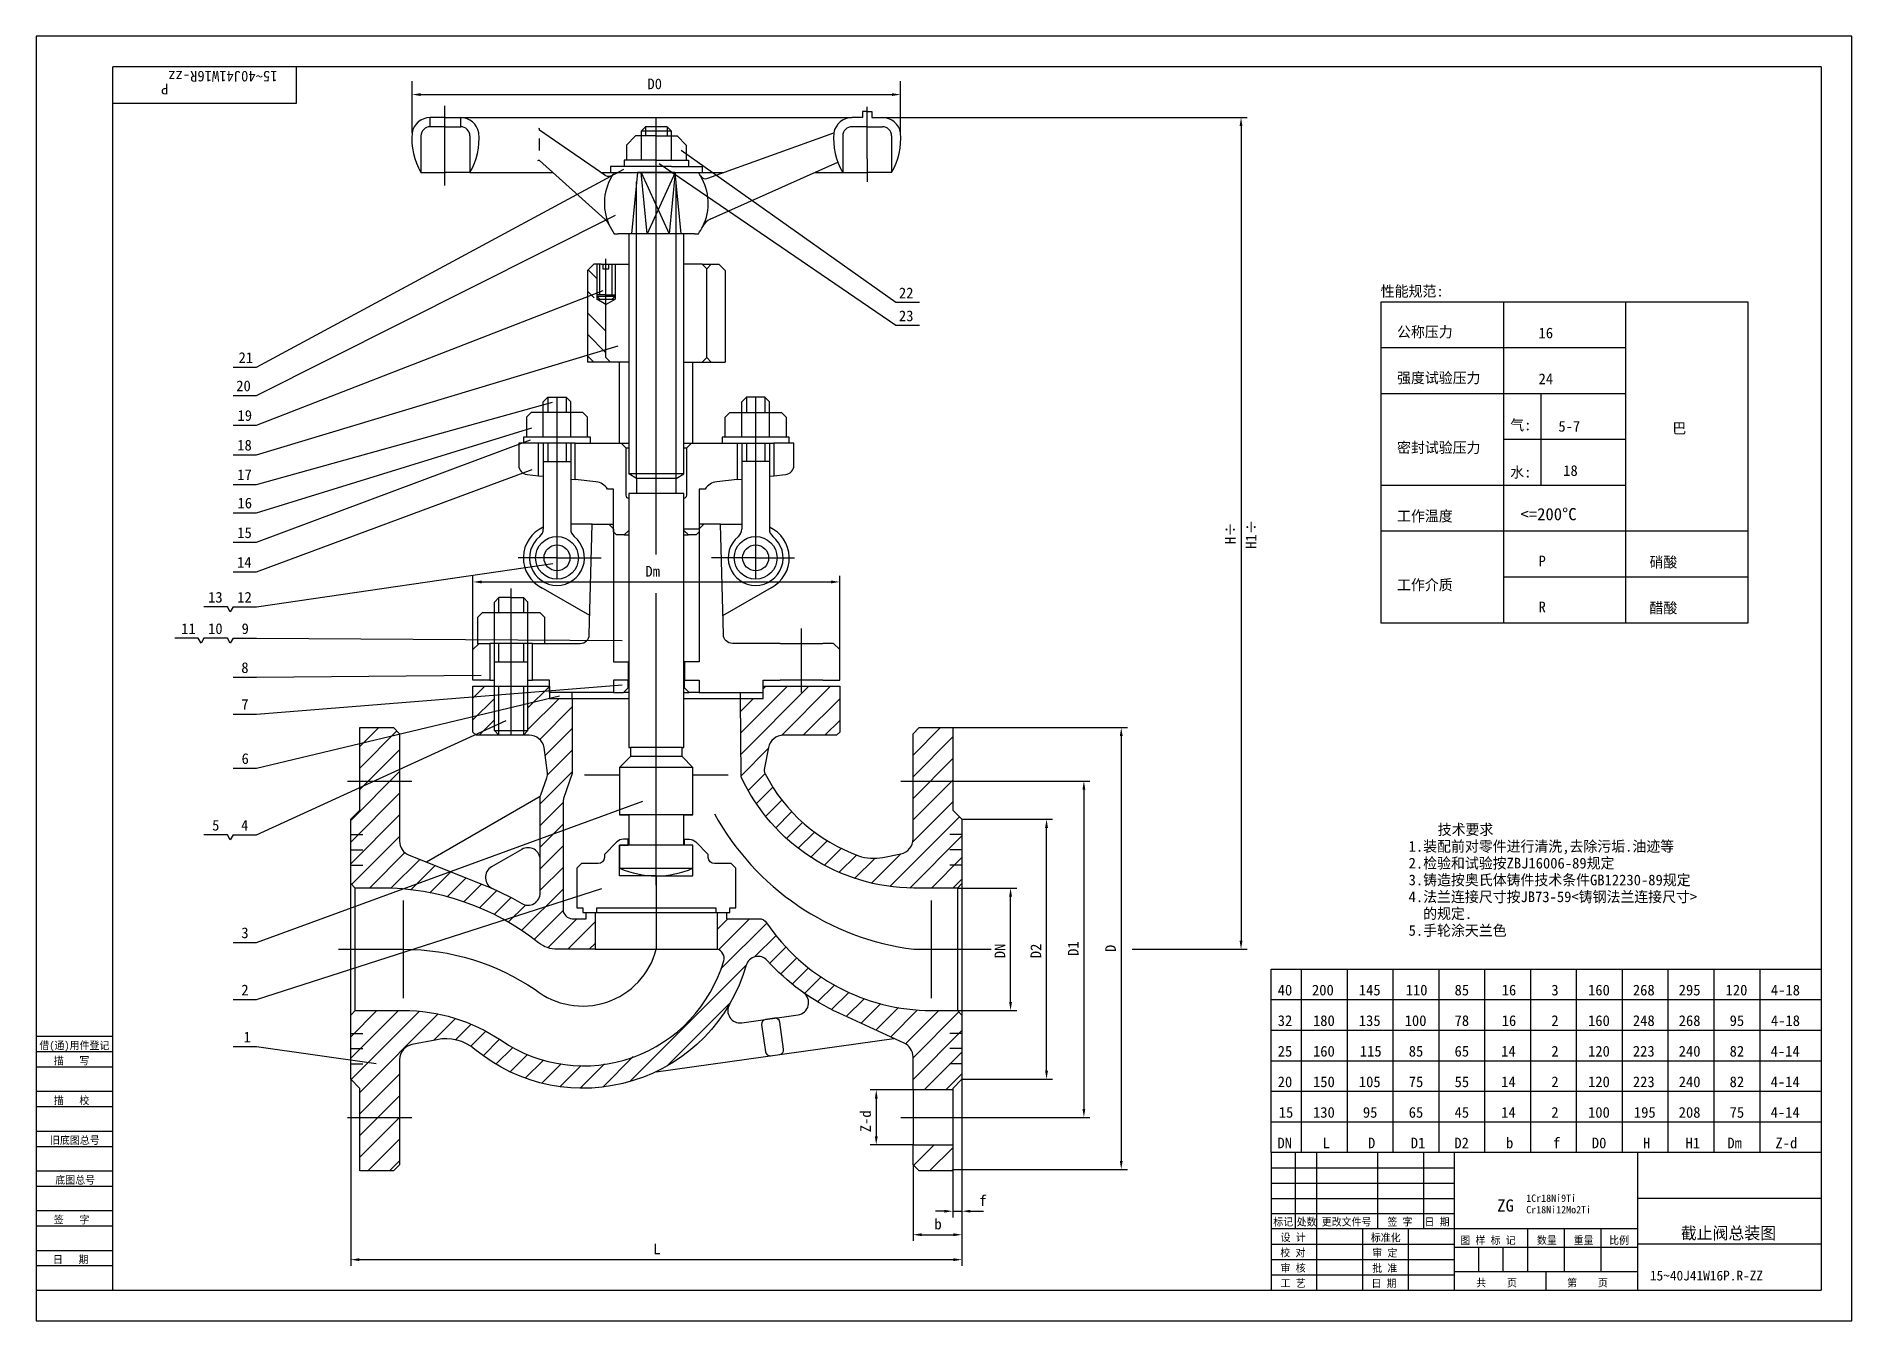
# Model space of a CAD drawing. Header units: metres. Extents: x 0 to 594, y 0 to 420.
import ezdxf

# ---------------------------------------------------------------- set-up
doc = ezdxf.new("R2010")
doc.units = ezdxf.units.M
for name, color, linetype in [('C', 6, 'Continuous'), ('D', 1, 'Continuous'), ('FL', 5, 'Continuous'), ('HA', 5, 'Continuous'), ('T', 7, 'Continuous'), ('TL', 4, 'Continuous')]:
    doc.layers.add(name, color=color, linetype=linetype)

# ---------------------------------------------------------------- blocks, each defined once
blk = doc.blocks.new('TUKUN2')
at = {"layer": 'FL'}
for p, q in [((594, 420), (0, 420)), ((0, 420), (0, 0)), ((594, 0), (594, 420)), ((0, 83), (25, 83)), ((0, 75), (25, 75)), ((0, 70), (25, 70)), ((0, 62), (25, 62)), ((0, 57), (25, 57)), ((412, 30), (412, 55)), ((419, 10), (419, 55)), ((439, 30), (439, 55)), ((454, 30), (454, 55)), ((0, 49), (25, 49)), ((404, 50), (464, 50)), ((0, 44), (25, 44)), ((404, 45), (464, 45)), ((0, 36), (25, 36)), ((404, 40), (464, 40)), ((0, 31), (25, 31)), ((404, 35), (464, 35)), ((449, 10), (449, 30)), ((404, 25), (464, 25)), ((0, 23), (25, 23)), ((0, 18), (25, 18)), ((404, 20), (464, 20)), ((404, 15), (464, 15)), ((0, 0), (594, 0))]:
    blk.add_line(p, q, dxfattribs=at)
at = {"layer": 'TL'}
for p, q in [((584, 410), (25, 410)), ((25, 10), (25, 410)), ((85, 410), (85, 398)), ((584, 410), (584, 10)), ((85, 398), (25, 398)), ((0, 93), (25, 93)), ((0, 88), (25, 88)), ((584, 55), (404, 55)), ((404, 55), (404, 10)), ((464, 10), (464, 55)), ((524, 10), (524, 55)), ((584, 40), (524, 40)), ((524, 30), (404, 30)), ((434, 10), (434, 30)), ((488, 16), (488, 30)), ((500, 16), (500, 30)), ((512, 16), (512, 30)), ((464, 24), (524, 24)), ((472, 16), (472, 24)), ((480, 16), (480, 24)), ((584, 25), (524, 25)), ((524, 16), (464, 16)), ((494, 10), (494, 16)), ((0, 10), (584, 10))]:
    blk.add_line(p, q, dxfattribs=at)
at = {"layer": 'T'}
for s, p in [('借(通)用件登记', (1, 88.76)), ('描   写', (5.74, 83.76)), ('描   校', (5.74, 70.76)), ('旧底图总号', (4.49, 57.76)), ('底图总号', (6.22, 44.76)), ('签   字', (5.74, 31.76)), ('标记', (404.75, 31.07)), ('处数', (412.38, 31.07)), ('更改文件号', (420.61, 31.07)), ('签 字', (442.1, 31.07)), ('日 期', (454.23, 31.07)), ('校 对', (407.05, 20.99)), ('设 计', (407.14, 25.99)), ('标准化', (436.65, 25.93)), ('审 定', (437.13, 20.93)), ('图 样 标 记', (465.95, 25.04)), ('数量', (491.03, 25.04)), ('重量', (503.03, 25.04)), ('比例', (514.64, 25.04)), ('日   期', (5.45, 18.76)), ('审 核', (407.14, 15.99)), ('批 准', (437.13, 15.93)), ('工 艺', (407.14, 10.99)), ('日 期', (436.84, 10.93)), ('共    页', (471.18, 11.13)), ('第    页', (500.9, 11.13))]:
    blk.add_text(s, height=2.5, dxfattribs=at).set_placement(p)

msp = doc.modelspace()

# ---------------------------------------------------------------- linework, layer by layer
for p, q in [((183.37, 340.77), (180.53, 343.61)), ((182.58, 334.49), (180.37, 336.69)), ((186.37, 323.62), (180.37, 329.62)), ((186.37, 316.55), (180.37, 322.55)), ((182.4, 313.45), (180.37, 315.48)), ((142.87, 203.58), (146.74, 207.45)), ((142.87, 196.51), (149.87, 203.51)), ((160.87, 207.44), (160.88, 207.45)), ((160.87, 200.37), (167.87, 207.37)), ((160.87, 193.3), (171.03, 203.45)), ((230.41, 199.2), (234.66, 203.45)), ((230.48, 192.2), (245.74, 207.45)), ((230.55, 185.19), (252.81, 207.45)), ((237.87, 206.66), (238.66, 207.45)), ((243.84, 191.41), (259.88, 207.45)), ((250.95, 191.45), (262.87, 203.38)), ((144.88, 191.45), (149.87, 196.44)), ((164.72, 190.08), (175.37, 200.73)), ((258.02, 191.45), (262.87, 196.31)), ((105.87, 187.8), (112.03, 193.95)), ((105.87, 180.73), (117.99, 192.84)), ((166.52, 184.81), (175.37, 193.66)), ((286.87, 184.95), (295.88, 193.95)), ((286.87, 177.88), (299.87, 190.88)), ((105.87, 173.66), (118.87, 186.66)), ((167.28, 178.49), (175.37, 186.59)), ((230.61, 178.19), (239.5, 187.07)), ((102.87, 163.58), (118.87, 179.58)), ((164.87, 169.02), (175.37, 179.52)), ((232.89, 173.39), (238.44, 178.94)), ((286.87, 170.81), (299.87, 183.81)), ((102.87, 156.51), (118.87, 172.51)), ((235.56, 169), (240.99, 174.42)), ((286.87, 163.74), (299.87, 176.74)), ((164.87, 161.95), (172.37, 169.45)), ((238.55, 164.91), (243.89, 170.25)), ((241.82, 161.11), (247.13, 166.42)), ((286.78, 156.57), (299.87, 169.67)), ((102.87, 149.44), (118.87, 165.44)), ((164.87, 154.87), (172.37, 162.37)), ((245.38, 157.6), (250.69, 162.91)), ((279.23, 141.96), (302.05, 164.77)), ((103.16, 142.66), (118.87, 158.37)), ((164.87, 147.8), (172.37, 155.3)), ((249.22, 154.37), (254.58, 159.73)), ((253.36, 151.44), (258.8, 156.88)), ((285.82, 141.47), (302.87, 158.52)), ((109.03, 141.45), (120.62, 153.05)), ((116.04, 141.39), (125.47, 150.83)), ((122.6, 140.88), (130.53, 148.82)), ((257.81, 148.81), (263.38, 154.39)), ((262.58, 146.51), (268.35, 152.28)), ((267.7, 144.57), (274.32, 151.18)), ((273.23, 143.03), (282.86, 152.65)), ((292.87, 141.45), (302.87, 151.45)), ((128.71, 139.93), (135.59, 146.81)), ((134.45, 138.6), (140.65, 144.8)), ((139.87, 136.94), (145.71, 142.79)), ((164.87, 140.73), (172.37, 148.23)), ((299.94, 141.45), (302.87, 144.38)), ((144.99, 134.99), (150.68, 140.68)), ((149.84, 132.77), (155.41, 138.34)), ((158.8, 127.59), (172.37, 141.16)), ((154.44, 130.3), (160.08, 135.93)), ((162.94, 124.65), (172.39, 134.11)), ((167.32, 121.97), (176.81, 131.45)), ((222.87, 128.02), (226.3, 131.45)), ((223.24, 121.32), (233.38, 131.45)), ((173.88, 121.45), (182.87, 130.45)), ((224.03, 115.04), (239.03, 130.04)), ((235.04, 118.97), (242.03, 125.96)), ((180.95, 121.45), (182.87, 123.38)), ((239.99, 116.86), (245.3, 122.16)), ((194.14, 78.08), (232.3, 116.23)), ((243.54, 113.33), (248.84, 118.64)), ((247.32, 110.05), (252.66, 115.38)), ((251.36, 107.01), (256.76, 112.41)), ((255.65, 104.23), (261.14, 109.72)), ((260.22, 101.72), (265.83, 107.34)), ((102.87, 85.8), (118.52, 101.45)), ((102.87, 92.87), (111.45, 101.45)), ((102.87, 99.95), (104.38, 101.45)), ((102.98, 78.84), (125.35, 101.21)), ((206.32, 83.19), (227.19, 104.06)), ((265.03, 99.46), (270.86, 105.29)), ((269.88, 97.24), (276.25, 103.61)), ((274.72, 95.02), (282.06, 102.36)), ((279.57, 92.8), (288.38, 101.61)), ((284.4, 90.56), (295.3, 101.45)), ((105.87, 74.66), (131.52, 100.31)), ((129.95, 91.67), (137.14, 98.86)), ((137.17, 91.82), (142.32, 96.96)), ((286.87, 85.96), (301.87, 100.95)), ((142.15, 89.72), (147.1, 94.67)), ((146.16, 86.66), (151.53, 92.03)), ((150.41, 83.84), (155.9, 89.34)), ((286.87, 78.88), (302.87, 94.88)), ((155.01, 81.37), (160.69, 87.05)), ((159.99, 79.28), (165.95, 85.24)), ((165.41, 77.63), (171.77, 83.99)), ((171.33, 76.48), (178.31, 83.46)), ((177.89, 75.96), (185.88, 83.96)), ((185.32, 76.32), (195.34, 86.35)), ((290.51, 75.45), (302.87, 87.81)), ((105.87, 67.59), (118.87, 80.59)), ((297.58, 75.45), (302.87, 80.74)), ((105.87, 60.52), (118.87, 73.52)), ((105.87, 53.45), (118.87, 66.45)), ((108.45, 48.95), (118.87, 59.38)), ((287.05, 50.78), (293.73, 57.45)), ((292.3, 48.95), (299.87, 56.53)), ((115.52, 48.95), (118.87, 52.31)), ((299.37, 48.95), (299.87, 49.46))]:
    msp.add_line(p, q)
at = {"layer": 'C'}
for p, q in [((133.68, 371.26), (133.68, 397.27)), ((271.87, 379.95), (271.87, 396.95)), ((271.87, 379.95), (271.87, 372.45)), ((186.37, 332.3), (186.37, 347.26)), ((170.37, 260.45), (170.37, 242.71)), ((235.37, 260.45), (235.37, 242.71)), ((170.37, 249.45), (157.72, 249.45)), ((170.37, 249.45), (184.81, 249.45)), ((235.37, 249.45), (220.93, 249.45)), ((235.37, 249.45), (248.03, 249.45)), ((155.37, 226.36), (155.37, 239.44)), ((155.37, 191.45), (155.37, 226.36)), ((250.37, 205.45), (250.37, 226.36))]:
    msp.add_line(p, q, dxfattribs=at)
for points in [[(202.87, 260.45), (202.87, 393.45)], [(170.37, 301.95), (170.37, 260.45)], [(235.37, 301.95), (235.37, 260.45)], [(202.87, 250.6), (202.87, 260.45)], [(202.87, 207.45), (202.87, 237.91)], [(202.87, 142.45), (202.87, 207.45)], [(101.87, 176.45), (122.87, 176.45)], [(282.87, 176.45), (303.87, 176.45)], [(102.87, 158.95), (106.87, 158.95)], [(302.87, 158.95), (298.87, 158.95)], [(102.87, 153.95), (106.87, 153.95)], [(102.87, 148.95), (106.87, 148.95)], [(302.87, 153.95), (298.87, 153.95)], [(302.87, 148.95), (298.87, 148.95)], [(202.87, 145.45), (202.87, 121.45)], [(102.87, 93.95), (106.87, 93.95)], [(302.87, 93.95), (298.87, 93.95)], [(102.87, 88.95), (106.87, 88.95)], [(102.87, 83.95), (106.87, 83.95)], [(302.87, 88.95), (298.87, 88.95)], [(302.87, 83.95), (298.87, 83.95)], [(101.87, 66.45), (122.87, 66.45)], [(282.87, 66.45), (303.87, 66.45)]]:
    msp.add_lwpolyline(points, dxfattribs=at)
for points in [[(221.87, 165.79, 0.24), (287.11, 121.45), (306.87, 121.45)], [(98.87, 121.45), (120.14, 121.45, -0.15), (163.25, 108.25, 0.54), (202.87, 121.45, 0.54)]]:
    msp.add_lwpolyline(points, format="xyb", dxfattribs=at)
at = {"layer": 'D'}
for p, q in [((122.95, 388.44), (122.95, 405.35)), ((282.79, 388.44), (282.79, 405.35)), ((125.75, 400.95), (279.99, 400.95)), ((276.87, 393.45), (374.26, 393.45)), ((374.26, 393.45), (396.19, 393.45)), ((394.19, 390.65), (394.19, 124.25)), ((281.24, 332.93), (211.01, 382.69)), ((72.1, 311.79), (192.2, 376.53)), ((281.24, 325.44), (203.84, 378.29)), ((72.1, 302.55), (189.5, 361.56)), ((72.1, 292.86), (185.47, 336.9)), ((288.94, 332.93), (281.24, 332.93)), ((440.05, 228.14), (440.05, 333.14)), ((440.05, 333.14), (530.05, 333.14)), ((480.05, 333.14), (480.05, 228.14)), ((520.05, 228.14), (520.05, 333.14)), ((530.05, 333.14), (560.05, 333.14)), ((560.05, 333.14), (560.05, 228.14)), ((288.94, 325.44), (281.24, 325.44)), ((72.1, 283.16), (190.39, 318.84)), ((520.05, 318.14), (440.05, 318.14)), ((64.4, 311.79), (72.1, 311.79)), ((520.05, 303.14), (440.05, 303.14)), ((492.4, 273.14), (492.4, 303.14)), ((64.4, 302.55), (72.1, 302.55)), ((72.1, 273.48), (168.91, 300.34)), ((64.4, 292.86), (72.1, 292.86)), ((72.1, 264.23), (162.18, 291.97)), ((72.1, 254.53), (161.74, 288.01)), ((520.05, 288.14), (480.05, 288.14)), ((64.4, 283.16), (72.1, 283.16)), ((64.4, 273.48), (72.1, 273.48)), ((72.1, 244.83), (162.22, 278.33)), ((520.05, 273.14), (440.05, 273.14)), ((64.4, 264.23), (72.1, 264.23)), ((560.05, 258.14), (440.05, 258.14)), ((64.4, 254.53), (72.1, 254.53)), ((64.4, 244.83), (72.1, 244.83)), ((72.1, 233.42), (168.98, 247.58)), ((142.87, 219.45), (142.87, 243.57)), ((262.87, 219.45), (262.87, 243.57)), ((145.67, 241.57), (260.07, 241.57)), ((560.05, 243.14), (480.05, 243.14)), ((62.55, 233.42), (54.85, 233.42)), ((63.47, 231.82), (62.55, 233.42)), ((64.4, 233.42), (63.47, 231.82)), ((64.4, 233.42), (72.1, 233.42)), ((560.05, 228.14), (440.05, 228.14)), ((53, 223.15), (45.3, 223.15)), ((53.93, 221.55), (53, 223.15)), ((54.85, 223.15), (53.93, 221.55)), ((62.55, 223.15), (54.85, 223.15)), ((63.47, 221.55), (62.55, 223.15)), ((64.4, 223.15), (63.47, 221.55)), ((64.4, 223.15), (72.1, 223.15)), ((72.1, 223.15), (191.68, 222.43)), ((64.4, 210.4), (72.1, 210.4)), ((72.1, 210.4), (145.57, 211.11)), ((72.1, 198.37), (191.68, 207.92)), ((72.1, 180.66), (171.15, 204.38)), ((64.4, 198.37), (72.1, 198.37)), ((72.1, 158.87), (153.74, 196.25)), ((299.87, 193.95), (356.99, 193.95)), ((354.99, 191.15), (354.99, 52.26)), ((64.4, 180.66), (72.1, 180.66)), ((303.87, 176.45), (344.77, 176.45)), ((342.77, 173.65), (342.77, 69.25)), ((72.1, 123.69), (198.48, 169.87)), ((302.87, 163.95), (332.55, 163.95)), ((330.55, 81.75), (330.55, 161.15)), ((62.55, 158.87), (54.85, 158.87)), ((63.47, 157.27), (62.55, 158.87)), ((64.4, 158.87), (63.47, 157.27)), ((64.4, 158.87), (72.1, 158.87)), ((72.1, 105), (185.06, 141.28)), ((301.37, 141.45), (320.78, 141.45)), ((318.78, 104.25), (318.78, 138.65)), ((64.4, 123.69), (72.1, 123.69)), ((306.87, 121.45), (312.38, 121.45)), ((358.53, 121.45), (396.19, 121.45)), ((404, 115), (584, 115)), ((404, 55), (404, 115)), ((414, 55), (414, 115)), ((429, 55), (429, 115)), ((444, 55), (444, 115)), ((459, 55), (459, 115)), ((474, 55), (474, 115)), ((489, 55), (489, 115)), ((504, 55), (504, 115)), ((519, 55), (519, 115)), ((534, 55), (534, 115)), ((549, 55), (549, 115)), ((564, 55), (564, 115)), ((64.4, 105), (72.1, 105)), ((301.37, 101.45), (320.78, 101.45)), ((404, 105), (584, 105)), ((64.4, 89.61), (72.1, 89.61)), ((72.1, 89.61), (111.25, 84.1)), ((404, 95), (584, 95)), ((404, 85), (584, 85)), ((102.87, 78.95), (102.87, 17.95)), ((302.87, 78.95), (302.87, 33.79)), ((302.87, 78.95), (332.55, 78.95)), ((286.87, 75.45), (272.83, 75.45)), ((274.83, 72.65), (274.83, 60.25)), ((404, 75), (584, 75)), ((303.87, 66.45), (344.77, 66.45)), ((404, 65), (584, 65)), ((286.87, 57.45), (272.83, 57.45)), ((286.87, 50.95), (286.87, 26.1)), ((299.87, 49.46), (356.99, 49.46)), ((299.87, 48.95), (299.87, 33.79)), ((297.07, 35.79), (294.27, 35.79)), ((299.87, 35.79), (302.87, 35.79)), ((305.67, 35.79), (308.47, 35.79)), ((308.47, 35.79), (309.9, 35.79)), ((302.87, 33.79), (302.87, 26.1)), ((289.67, 28.1), (300.07, 28.1)), ((302.87, 26.1), (302.87, 17.95)), ((105.67, 19.95), (300.07, 19.95))]:
    msp.add_line(p, q, dxfattribs=at)
for points in [[(125.75, 401.42), (125.75, 400.49), (122.95, 400.95)], [(279.99, 401.42), (279.99, 400.49), (282.79, 400.95)], [(393.73, 390.65), (394.66, 390.65), (394.19, 393.45)], [(145.67, 242.04), (145.67, 241.11), (142.87, 241.57)], [(260.07, 242.04), (260.07, 241.11), (262.87, 241.57)], [(354.53, 191.15), (355.46, 191.15), (354.99, 193.95)], [(342.31, 173.65), (343.24, 173.65), (342.77, 176.45)], [(330.08, 161.15), (331.02, 161.15), (330.55, 163.95)], [(318.31, 138.65), (319.25, 138.65), (318.78, 141.45)], [(393.73, 124.25), (394.66, 124.25), (394.19, 121.45)], [(318.31, 104.25), (319.25, 104.25), (318.78, 101.45)], [(330.08, 81.75), (331.02, 81.75), (330.55, 78.95)], [(274.37, 72.65), (275.3, 72.65), (274.83, 75.45)], [(342.31, 69.25), (343.24, 69.25), (342.77, 66.45)], [(274.37, 60.25), (275.3, 60.25), (274.83, 57.45)], [(354.53, 52.26), (355.46, 52.26), (354.99, 49.46)], [(297.07, 36.26), (297.07, 35.33), (299.87, 35.79)], [(305.67, 36.26), (305.67, 35.33), (302.87, 35.79)], [(289.67, 28.57), (289.67, 27.63), (286.87, 28.1)], [(300.07, 28.57), (300.07, 27.63), (302.87, 28.1)], [(105.67, 20.42), (105.67, 19.48), (102.87, 19.95)], [(300.07, 20.42), (300.07, 19.48), (302.87, 19.95)]]:
    msp.add_solid(points, dxfattribs=at)
at = {"layer": 'FL'}
for p, q in [((167.37, 301.95), (167.37, 296.95)), ((173.37, 301.95), (173.37, 296.95)), ((232.37, 301.95), (232.37, 296.95)), ((238.37, 301.95), (238.37, 296.95)), ((167.37, 286.95), (167.37, 280.91)), ((173.37, 286.95), (173.37, 280.91)), ((232.37, 286.95), (232.37, 280.91)), ((238.37, 286.95), (238.37, 280.91)), ((151.37, 231.45), (151.37, 236.45)), ((159.37, 236.45), (159.37, 231.45)), ((151.37, 215.49), (151.37, 221.45)), ((159.37, 221.45), (159.37, 215.49)), ((151.37, 191.45), (151.37, 207.45)), ((159.37, 207.45), (159.37, 191.45))]:
    msp.add_line(p, q, dxfattribs=at)
at = {"layer": 'HA'}
for points in [[(199.37, 390.45), (199.37, 387.45)], [(206.37, 390.45), (206.37, 387.45)], [(197.87, 375.45), (207.02, 355.45)], [(209.02, 375.45), (199.87, 355.45)], [(196.42, 275.45), (196.42, 372.45)], [(209.32, 275.45), (209.32, 372.45)], [(184.37, 335.45), (184.37, 345.45)], [(188.37, 335.45), (188.37, 345.45)]]:
    msp.add_lwpolyline(points, dxfattribs=at)
msp.add_lwpolyline([(240.08, 98.73), (238.6, 98.52, 0.41), (237.32, 96.83), (238.57, 87.92, 0.41), (240.27, 86.64), (243.24, 87.06, 0.41), (244.51, 88.75), (243.26, 97.66, 0.41), (241.57, 98.94)], format="xyb", close=True, dxfattribs=at)
at = {"layer": 'TL'}
for p, q in [((133.87, 393.45), (128.87, 393.45)), ((128.87, 390.45), (128.87, 393.45)), ((133.87, 393.45), (138.87, 393.45)), ((138.87, 393.45), (266.87, 393.45)), ((138.87, 390.45), (138.87, 393.45)), ((270.37, 393.45), (266.87, 393.45)), ((271.87, 395.45), (270.37, 395.45)), ((270.37, 395.45), (270.37, 393.45)), ((271.87, 395.45), (273.37, 395.45)), ((273.37, 395.45), (273.37, 393.45)), ((273.37, 393.45), (276.87, 393.45)), ((125.87, 387.45), (125.87, 375.45)), ((133.87, 390.45), (128.87, 390.45)), ((133.87, 390.45), (138.87, 390.45)), ((141.87, 387.45), (141.87, 375.45)), ((186.07, 374.55), (164.6, 389.26)), ((164.6, 382.69), (164.6, 386.61)), ((193.07, 384.45), (196.07, 387.45)), ((202.87, 387.45), (196.07, 387.45)), ((202.87, 387.45), (209.67, 387.45)), ((212.67, 384.45), (209.67, 387.45)), ((219.71, 373.57), (260.96, 388.45)), ((263.87, 387.45), (263.87, 375.45)), ((271.87, 390.45), (266.87, 390.45)), ((271.87, 390.45), (276.87, 390.45)), ((279.87, 387.45), (279.87, 375.45)), ((193.07, 384.45), (193.07, 379.45)), ((212.67, 384.45), (212.67, 379.45)), ((125.87, 375.45), (133.87, 375.45)), ((141.87, 375.45), (133.87, 375.45)), ((141.87, 375.45), (169.03, 375.45)), ((186.17, 360.1), (164.6, 379.42)), ((184.75, 375.45), (189.13, 375.45)), ((197.87, 377.45), (187.87, 377.45)), ((187.87, 377.45), (187.87, 375.45)), ((189.13, 375.45), (194.37, 375.45)), ((192.37, 379.45), (192.37, 377.45)), ((202.87, 379.45), (192.37, 379.45)), ((194.37, 375.45), (211.37, 375.45)), ((202.87, 379.45), (213.37, 379.45)), ((207.87, 377.45), (217.87, 377.45)), ((211.37, 375.45), (216.62, 375.45)), ((213.37, 379.45), (213.37, 377.45)), ((216.62, 375.45), (224.93, 375.45)), ((217.87, 377.45), (217.87, 375.45)), ((220.52, 360.19), (262.27, 378.84)), ((254.68, 375.45), (263.87, 375.45)), ((263.87, 375.45), (271.87, 375.45)), ((279.87, 375.45), (271.87, 375.45)), ((189.13, 355.45), (190.37, 355.45)), ((215.37, 355.45), (190.37, 355.45)), ((215.37, 355.45), (216.62, 355.45)), ((183.37, 345.45), (183.37, 334.03)), ((184.87, 345.45), (188.37, 345.45)), ((185.37, 345.45), (185.37, 343.95)), ((187.37, 343.95), (187.37, 345.45)), ((189.37, 345.45), (189.37, 334.03)), ((217.87, 345.45), (220.87, 345.45)), ((185.37, 343.95), (187.37, 343.95)), ((184.37, 334.03), (183.37, 335.03)), ((183.37, 335.03), (189.37, 335.03)), ((183.37, 334.03), (189.37, 334.03)), ((186.37, 332.3), (183.37, 334.03)), ((186.37, 332.3), (189.37, 334.03)), ((189.37, 335.03), (188.37, 334.03)), ((184.87, 313.45), (180.37, 313.45)), ((193.87, 313.45), (184.87, 313.45)), ((190.87, 286.95), (190.87, 313.45)), ((211.87, 313.45), (220.87, 313.45)), ((214.87, 286.95), (214.87, 313.45)), ((220.87, 313.45), (225.37, 313.45)), ((165.87, 300.45), (167.37, 301.95)), ((165.87, 288.95), (165.87, 300.45)), ((167.37, 301.95), (173.37, 301.95)), ((173.37, 301.95), (174.87, 300.45)), ((174.87, 288.95), (174.87, 300.45)), ((232.37, 301.95), (230.87, 300.45)), ((230.87, 288.95), (230.87, 300.45)), ((238.37, 301.95), (232.37, 301.95)), ((239.87, 300.45), (238.37, 301.95)), ((239.87, 288.95), (239.87, 300.45)), ((160.37, 295.45), (161.87, 296.95)), ((160.37, 295.45), (160.37, 288.95)), ((178.87, 296.95), (161.87, 296.95)), ((178.87, 296.95), (180.37, 295.45)), ((180.37, 288.95), (180.37, 295.45)), ((226.87, 296.95), (225.37, 295.45)), ((225.37, 288.95), (225.37, 295.45)), ((226.87, 296.95), (243.87, 296.95)), ((245.37, 295.45), (243.87, 296.95)), ((245.37, 295.45), (245.37, 288.95)), ((181.37, 288.95), (159.37, 288.95)), ((159.37, 288.95), (159.37, 286.95)), ((165.87, 286.95), (165.87, 258.82)), ((174.87, 286.95), (174.87, 258.82)), ((181.37, 286.95), (181.37, 288.95)), ((192.87, 285.45), (191.37, 286.95)), ((212.87, 285.45), (214.37, 286.95)), ((246.37, 288.95), (224.37, 288.95)), ((224.37, 288.95), (224.37, 286.95)), ((230.87, 286.95), (230.87, 258.82)), ((239.87, 286.95), (239.87, 258.82)), ((246.37, 286.95), (246.37, 288.95)), ((165.87, 280.91), (174.87, 280.91)), ((239.87, 280.91), (230.87, 280.91)), ((196.42, 275.45), (193.87, 276.94)), ((209.32, 275.45), (211.87, 276.94)), ((229.37, 275.04), (230.87, 275.19)), ((239.87, 276.13), (241.37, 276.28)), ((181.87, 260.45), (174.87, 260.45)), ((187.37, 260.45), (188.87, 260.45)), ((188.87, 258.95), (187.37, 260.45)), ((193.87, 258.45), (192.37, 256.95)), ((211.87, 258.95), (216.87, 258.95)), ((211.87, 258.45), (213.37, 256.95)), ((218.37, 260.45), (216.87, 260.45)), ((216.87, 258.95), (218.37, 260.45)), ((223.87, 260.45), (230.87, 260.45)), ((181.11, 230.57), (164.44, 240.19)), ((224.64, 230.57), (241.31, 240.19)), ((149.87, 234.95), (151.37, 236.45)), ((149.87, 192.95), (149.87, 234.95)), ((155.37, 236.45), (151.37, 236.45)), ((155.37, 236.45), (159.37, 236.45)), ((160.87, 234.95), (159.37, 236.45)), ((160.87, 192.95), (160.87, 234.95)), ((144.37, 229.95), (145.87, 231.45)), ((144.37, 229.95), (144.37, 221.45)), ((164.87, 231.45), (145.87, 231.45)), ((166.37, 229.95), (164.87, 231.45)), ((166.37, 221.45), (166.37, 229.95)), ((144.37, 221.45), (144.87, 221.45)), ((162.37, 221.45), (148.37, 221.45)), ((243.37, 221.45), (257.37, 221.45)), ((149.87, 215.49), (160.87, 215.49)), ((193.87, 215.45), (193.62, 215.45)), ((211.87, 215.45), (212.12, 215.45)), ((148.37, 209.45), (149.87, 209.45)), ((160.87, 209.45), (162.37, 209.45)), ((193.62, 209.45), (193.87, 209.45)), ((212.12, 209.45), (211.87, 209.45)), ((257.37, 209.45), (243.37, 209.45)), ((175.37, 203.45), (175.37, 205.45)), ((193.87, 205.45), (192.12, 205.45)), ((193.87, 206.95), (193.62, 206.95)), ((211.87, 206.95), (212.12, 206.95)), ((211.87, 205.45), (213.62, 205.45)), ((230.37, 203.45), (230.37, 205.45)), ((149.87, 192.95), (160.87, 192.95)), ((149.87, 192.95), (151.37, 191.45)), ((160.87, 192.95), (159.37, 191.45)), ((104.37, 141.45), (102.87, 142.95)), ((301.37, 141.45), (302.87, 142.95)), ((183.37, 133.45), (222.37, 133.45)), ((104.37, 101.45), (102.87, 99.95)), ((301.37, 101.45), (302.87, 99.95))]:
    msp.add_line(p, q, dxfattribs=at)
for points in [[(207.87, 379.45), (207.87, 388.95), (206.37, 390.45), (199.37, 390.45), (197.87, 388.95), (197.87, 379.45)], [(207.87, 388.95), (197.87, 388.95)], [(197.87, 375.45), (196.72, 375.45), (194.72, 355.45), (193.87, 355.45), (193.87, 276.94)], [(207.87, 377.45), (197.87, 377.45)], [(209.02, 375.45), (207.02, 355.45), (199.87, 355.45), (197.87, 375.45)], [(207.87, 375.45), (197.87, 375.45)], [(211.87, 276.94), (211.87, 355.45), (211.02, 355.45), (209.02, 375.45), (207.87, 375.45)], [(184.87, 345.45), (182.37, 345.45), (180.37, 343.45)], [(188.37, 345.45), (193.87, 345.45)], [(217.87, 313.45), (219.37, 314.95), (219.37, 343.95), (217.87, 345.45), (211.87, 345.45)], [(220.87, 313.45), (219.37, 314.95), (219.37, 343.95), (220.87, 345.45)], [(220.87, 345.45), (223.37, 345.45), (225.37, 343.45)], [(180.37, 343.45), (180.37, 313.45)], [(225.37, 343.45), (225.37, 313.45)], [(186.37, 335.45), (183.37, 335.45)], [(186.37, 335.45), (189.37, 335.45)], [(187.87, 313.45), (186.37, 314.95), (186.37, 332.3)], [(176.37, 286.95), (164.37, 286.95)], [(191.37, 286.95), (193.87, 286.95)], [(192.87, 285.45), (193.87, 285.45)], [(211.87, 286.95), (214.37, 286.95)], [(211.87, 285.45), (212.87, 285.45)], [(229.37, 286.95), (241.37, 286.95)], [(164.37, 276.28), (165.87, 276.13)], [(174.87, 275.19), (176.37, 275.04)], [(196.42, 275.45), (196.42, 270.45), (193.87, 270.45), (193.87, 187.45), (194.37, 187.45), (194.37, 184.45), (190.87, 180.95), (190.87, 165.45), (190.87, 165.45), (190.87, 165.45), (193.87, 165.45), (193.87, 155.45), (190.87, 155.45), (190.87, 147.96), (214.87, 147.96)], [(211.87, 276.94), (193.87, 276.94)], [(209.32, 275.45), (196.42, 275.45)], [(214.87, 147.96), (214.87, 155.45), (211.87, 155.45), (211.87, 165.45), (214.87, 165.45), (214.87, 165.45), (214.87, 165.45), (214.87, 180.95), (211.37, 184.45), (211.37, 187.45), (211.87, 187.45), (211.87, 270.45), (209.32, 270.45), (209.32, 275.45)], [(192.37, 256.95), (189.87, 256.95), (188.87, 257.95), (188.87, 271.95), (186.87, 271.95)], [(209.32, 270.45), (196.42, 270.45)], [(180.95, 224.38), (181.87, 260.45), (187.37, 260.45)], [(188.87, 258.95), (188.87, 215.45), (193.62, 215.45), (193.62, 209.45), (188.87, 209.45), (188.87, 205.45)], [(192.37, 256.95), (193.87, 256.95)], [(211.87, 256.95), (213.37, 256.95)], [(216.87, 258.95), (216.87, 215.45), (212.12, 215.45), (212.12, 209.45), (216.87, 209.45), (216.87, 205.45)], [(224.8, 224.38), (223.87, 260.45), (218.37, 260.45)], [(148.37, 209.45), (142.87, 209.45), (142.87, 219.45), (144.87, 221.45), (148.37, 221.45)], [(148.37, 221.45), (148.37, 209.45)], [(257.37, 209.45), (262.87, 209.45), (262.87, 219.45), (260.87, 221.45), (257.37, 221.45)], [(188.87, 205.45), (192.12, 205.45), (193.62, 206.95), (193.62, 209.45)], [(216.87, 205.45), (213.62, 205.45), (212.12, 206.95), (212.12, 209.45)], [(216.87, 205.45), (237.87, 205.45), (237.87, 209.45), (243.37, 209.45)], [(175.37, 203.45), (193.87, 203.45)], [(211.87, 203.45), (230.37, 203.45)], [(211.37, 187.45), (194.37, 187.45)], [(211.37, 184.45), (194.37, 184.45)], [(179.37, 178.45), (190.87, 178.45)], [(214.87, 180.95), (190.87, 180.95)], [(214.87, 178.45), (226.37, 178.45)], [(164.87, 171.45), (127.65, 149.96)], [(214.87, 165.45), (190.87, 165.45)], [(211.87, 165.45), (193.87, 165.45)], [(211.87, 155.45), (193.87, 155.45)], [(102.87, 99.95), (102.87, 142.95)], [(302.87, 142.95), (302.87, 99.95)], [(104.37, 101.45), (104.37, 141.45)], [(120.14, 105.45), (120.14, 137.45)], [(292.87, 105.45), (292.87, 137.45)], [(301.37, 141.45), (301.37, 101.45)], [(182.87, 133.45), (222.87, 133.45)], [(182.87, 121.45), (222.87, 121.45)], [(118.87, 85.35), (118.87, 50.95), (116.87, 48.95), (105.87, 48.95), (105.87, 75.95), (102.87, 78.95), (102.87, 99.95)], [(202.87, 81.38), (280.63, 92.31)], [(286.87, 75.45), (286.87, 57.45)], [(299.87, 75.45), (299.87, 57.45)]]:
    msp.add_lwpolyline(points, dxfattribs=at)
for points in [[(164.37, 286.95), (157.87, 286.95), (157.87, 279.66, 0.38), (160.56, 276.67), (164.37, 276.28)], [(241.37, 286.95), (241.37, 276.28), (245.18, 276.67, 0.38), (247.87, 279.66), (247.87, 286.95)]]:
    msp.add_lwpolyline(points, format="xyb", close=True, dxfattribs=at)
for points in [[(186.87, 271.95, 0.24), (183.11, 274.34), (176.37, 275.04), (176.37, 286.95), (191.37, 286.95)], [(192.87, 285.45), (192.87, 269.95, 0.41), (193.87, 268.95), (193.87, 258.45)], [(211.87, 258.45), (211.87, 268.95, 0.41), (212.87, 269.95), (212.87, 285.45)], [(214.37, 286.95), (229.37, 286.95), (229.37, 275.04), (222.64, 274.34, 0.24), (218.87, 271.95), (216.87, 271.95), (216.87, 257.95), (215.87, 256.95), (213.37, 256.95)], [(188.87, 205.45), (167.87, 205.45), (167.87, 209.45), (162.37, 209.45), (162.37, 221.45), (177.95, 221.45, 0.41), (180.95, 224.38)], [(243.37, 221.45), (227.8, 221.45, -0.41), (224.8, 224.38)], [(102.87, 142.95), (102.87, 163.95), (105.87, 166.95), (105.87, 193.95), (116.87, 193.95), (118.87, 191.95), (118.87, 156.85, 0.31), (122.03, 152.2), (146.3, 142.56, -0.04), (158.84, 136.41, 0.58), (164.87, 139.85), (164.87, 170.92, -0.09), (165.05, 171.95), (167.03, 177.55, 0.14), (167.26, 179.16), (166.18, 187.43, 0.36), (161.27, 191.45), (143.87, 191.45), (142.87, 192.45), (142.87, 207.45), (167.87, 207.45), (167.87, 203.45), (175.37, 203.45), (175.37, 178.98), (175.37, 178.96), (172.55, 170.71, 0.09), (172.37, 169.68), (172.37, 134.45, 0.41), (175.37, 131.45), (179.87, 131.45), (179.87, 133.45), (182.87, 133.45), (182.87, 121.45), (170.49, 121.45, -0.17), (164.3, 123.6, 0.17), (112.87, 141.45), (104.37, 141.45)], [(230.37, 203.45), (237.87, 203.45), (237.87, 207.45), (262.87, 207.45), (262.87, 192.45), (261.87, 191.45), (244.47, 191.45, 0.36), (239.57, 187.43), (238.23, 180.75, 0.17), (238.5, 178.81, 0.19), (269.06, 152.03, 0.13), (276.97, 151.47), (282.85, 152.65, 0.36), (286.87, 157.55), (286.87, 191.95), (288.87, 193.95), (299.87, 193.95), (299.87, 166.95), (302.87, 163.95), (302.87, 142.95)], [(301.37, 141.45), (287.11, 141.45, -0.29), (230.64, 177.85, -0.01), (230.62, 177.91), (230.37, 203.45)], [(164.87, 150.67, 0.58), (158.87, 154.13), (148.95, 148.4, 0.61), (149.34, 141.28, 0.61)], [(202.87, 145.45), (190.87, 145.45), (190.87, 155.45), (193.7, 155.45), (193.7, 157.45), (192.12, 157.45, 0.2), (189.99, 156.57), (185.87, 152.45)], [(202.87, 145.45), (214.87, 145.45), (214.87, 155.45), (212.04, 155.45), (212.04, 157.45), (213.63, 157.45, -0.2), (215.75, 156.57), (219.87, 152.45)], [(185.87, 152.45), (185.87, 151.45, -0.41), (183.87, 149.45), (178.37, 149.45), (176.87, 147.95), (176.87, 134.95), (178.87, 134.95), (178.87, 133.45), (183.37, 133.45), (183.37, 134.95), (202.87, 134.95), (222.37, 134.95), (222.37, 133.45), (226.87, 133.45), (226.87, 134.95), (228.87, 134.95), (228.87, 147.95), (227.37, 149.45), (221.87, 149.45, -0.41), (219.87, 151.45), (219.87, 152.45)], [(190.87, 147.96, 0.21), (214.87, 147.96, 0.21)], [(104.37, 101.45), (120.14, 101.45, -0.15), (152.05, 91.68, 0.51), (224.92, 117.71, 0.42), (222.87, 121.45), (222.87, 133.45), (225.87, 133.45), (225.87, 131.45), (236.48, 131.45, -0.25), (238.97, 130.13, 0.25), (292.87, 101.45), (301.37, 101.45)], [(302.87, 99.95), (302.87, 78.95), (299.87, 75.95), (299.87, 75.45), (286.87, 75.45), (286.87, 86.24, 0.29), (283.96, 90.79), (262.67, 100.54, -0.1), (239.11, 117.81, 0.59), (232.3, 116.23, -0.54), (143.51, 88.72, 0.23), (131, 91.88), (122.89, 90.26, 0.36), (118.87, 85.35, 0.36)], [(226.82, 103.41, 0.63), (230.83, 97.43), (249.27, 100.02, 0.68), (251.02, 107.25, 0.68)]]:
    msp.add_lwpolyline(points, format="xyb", dxfattribs=at)
msp.add_lwpolyline([(299.87, 57.45), (299.87, 48.95), (288.87, 48.95), (286.87, 50.95), (286.87, 57.45)], close=True, dxfattribs=at)
for centre, radius in [((170.37, 249.45), 7), ((235.37, 249.45), 7), ((170.37, 249.45), 4.25), ((235.37, 249.45), 4.25)]:
    msp.add_circle(centre, radius, dxfattribs=at)
for centre, radius, start, end in [((128.87, 387.45), 6, 90, 170.51), ((138.87, 387.45), 6, 9.49, 90), ((266.87, 387.45), 6, 90, 170.51), ((276.87, 387.45), 6, 9.49, 90), ((144.87, 386.54), 22, 175.05, 210.27), ((128.87, 387.45), 3, 90, 180), ((138.87, 387.45), 3, 0, 90), ((122.87, 386.54), 22, 329.73, 4.95), ((164.96, 389.66), 0.54, 138.09, 227.82), ((282.87, 386.54), 22, 175.05, 210.27), ((266.87, 387.45), 3, 90, 180), ((276.87, 387.45), 3, 0, 90), ((260.87, 386.54), 22, 329.73, 4.95), ((164.42, 378.9), 0.55, 71.25, 141.78), ((202.87, 365.45), 17, 145.57, 204.37), ((187.2, 376.2), 2, 235.58, 325.57), ((202.87, 365.45), 17, 143.97, 145.57), ((202.87, 365.45), 17, 31.74, 36.03), ((219.03, 375.45), 2, 211.74, 289.85), ((202.87, 365.45), 17, 333.48, 31.74), ((182.83, 356.38), 5, 24.37, 48.15), ((202.87, 365.45), 17, 204.37, 216.03), ((202.87, 365.45), 17, 323.97, 333.48), ((222.56, 355.63), 5, 114.07, 153.48), ((170.37, 249.45), 11, 114.15, 242.67), ((170.37, 249.45), 9, 128.68, 51.32), ((162.87, 258.82), 3, 308.68, 0), ((177.87, 258.82), 3, 180, 231.32), ((235.37, 249.45), 9, 128.68, 51.32), ((227.87, 258.82), 3, 308.68, 0), ((235.37, 249.45), 11, 297.33, 65.85), ((242.87, 258.82), 3, 180, 231.32)]:
    msp.add_arc(centre, radius, start, end, dxfattribs=at)

# ---------------------------------------------------------------- block references
at = {"layer": 'D'}
msp.add_blockref('TUKUN2', (0, 0), dxfattribs=at)

# ---------------------------------------------------------------- texts
for s, rotation, p in [('P', 180, (43.2, 404.49)), ('15%%12640J41W16R-zz', 180, (78.9, 408.66)), ('H%%247', 90, (392.44, 253.95)), ('H1%%247', 90, (399.25, 252.38)), ('DN', 90, (317.03, 118.54)), ('D2', 90, (328.8, 118.54)), ('D1', 90, (341.02, 119.29)), ('D', 90, (353.24, 120.54)), ('Z-d', 90, (273.08, 61.62))]:
    msp.add_text(s, height=3.5, rotation=rotation, dxfattribs=at).set_placement(p)
for s, height, p in [('D0', 3.5, (199.96, 402.7)), ('性能规范:', 3.5, (439.91, 334.9)), ('22', 3.5, (282.25, 334.33)), ('23', 3.5, (282.25, 326.84)), ('公称压力', 3.5, (445.24, 321.59)), ('16', 3.5, (491.54, 321.25)), ('21', 3.5, (66.17, 313.19)), ('强度试验压力', 3.5, (445.24, 306.59)), ('24', 3.5, (491.54, 306.25)), ('20', 3.5, (65.42, 303.95)), ('19', 3.5, (65.83, 294.26)), ('气:', 3.5, (482.26, 291.13)), ('5-7', 3.5, (498.03, 290.72)), ('巴', 3.5, (535.33, 290.08)), ('18', 3.5, (65.75, 284.56)), ('密封试验压力', 3.5, (445.24, 283.77)), ('水:', 3.5, (482.26, 275.73)), ('18', 3.5, (499.6, 276.25)), ('17', 3.5, (65.75, 274.88)), ('16', 3.5, (65.83, 265.63)), ('工作温度', 3.5, (445.24, 261.37)), ('<=200%%dC', 4, (485.63, 261.75)), ('15', 3.5, (65.75, 255.93)), ('14', 3.5, (65.67, 246.23)), ('P', 3.5, (491.54, 246.67)), ('硝酸', 3.5, (527.85, 246.32)), ('Dm', 3.5, (199.29, 243.32)), ('13', 3.5, (56.2, 234.82)), ('12', 3.5, (65.75, 234.82)), ('工作介质', 3.5, (445.24, 238.87)), ('R', 3.5, (491.54, 231.67)), ('醋酸', 3.5, (527.85, 231.32)), ('11', 3.5, (47.4, 224.55)), ('10', 3.5, (56.2, 224.55)), ('9', 3.5, (67.17, 224.55)), ('8', 3.5, (67.08, 211.8)), ('7', 3.5, (67.08, 199.77)), ('6', 3.5, (67.17, 182.06)), ('5', 3.5, (57.53, 160.27)), ('4', 3.5, (67, 160.27)), ('    技术要求', 3.5, (449.02, 158.87)), ('1.装配前对零件进行清洗,去除污垢.油迹等', 3.5, (449.02, 153.37)), ('2.检验和试验按ZBJ16006-89规定', 3.5, (449.02, 147.87)), ('3.铸造按奥氏体铸件技术条件GB12230-89规定', 3.5, (449.02, 142.37)), ('4.法兰连接尺寸按JB73-59<铸钢法兰连接尺寸>', 3.5, (449.02, 136.87)), ('  的规定.', 3.5, (449.02, 131.37)), ('3', 3.5, (67.08, 125.09)), ('5.手轮涂天兰色', 3.5, (449.02, 125.87)), ('2', 3.5, (67.08, 106.4)), ('40', 3.5, (406.19, 106.37)), ('200', 3.5, (417.4, 106.37)), ('145', 3.5, (432.73, 106.37)), ('110', 3.5, (448.06, 106.37)), ('85', 3.5, (464.06, 106.37)), ('16', 3.5, (479.48, 106.37)), ('3', 3.5, (495.73, 106.37)), ('160', 3.5, (507.73, 106.37)), ('268', 3.5, (522.4, 106.37)), ('295', 3.5, (537.4, 106.37)), ('120', 3.5, (552.73, 106.37)), ('4-18', 3.5, (567.56, 106.37)), ('32', 3.5, (406.19, 96.37)), ('180', 3.5, (417.73, 96.37)), ('135', 3.5, (432.73, 96.37)), ('100', 3.5, (447.73, 96.37)), ('78', 3.5, (464.06, 96.37)), ('16', 3.5, (479.48, 96.37)), ('2', 3.5, (495.73, 96.37)), ('160', 3.5, (507.73, 96.37)), ('248', 3.5, (522.4, 96.37)), ('268', 3.5, (537.4, 96.37)), ('95', 3.5, (554.06, 96.37)), ('4-18', 3.5, (567.56, 96.37)), ('1', 3.5, (67.83, 91.01)), ('25', 3.5, (406.19, 86.37)), ('160', 3.5, (417.73, 86.37)), ('115', 3.5, (433.06, 86.37)), ('85', 3.5, (449.06, 86.37)), ('65', 3.5, (464.06, 86.37)), ('14', 3.5, (479.31, 86.37)), ('2', 3.5, (495.73, 86.37)), ('120', 3.5, (507.73, 86.37)), ('223', 3.5, (522.4, 86.37)), ('240', 3.5, (537.4, 86.37)), ('82', 3.5, (554.06, 86.37)), ('4-14', 3.5, (567.48, 86.37)), ('20', 3.5, (406.19, 76.37)), ('150', 3.5, (417.73, 76.37)), ('105', 3.5, (432.73, 76.37)), ('75', 3.5, (449.06, 76.37)), ('55', 3.5, (464.06, 76.37)), ('14', 3.5, (479.31, 76.37)), ('2', 3.5, (495.73, 76.37)), ('120', 3.5, (507.73, 76.37)), ('223', 3.5, (522.4, 76.37)), ('240', 3.5, (537.4, 76.37)), ('82', 3.5, (554.06, 76.37)), ('4-14', 3.5, (567.48, 76.37)), ('15', 3.5, (406.53, 66.37)), ('130', 3.5, (417.73, 66.37)), ('95', 3.5, (434.06, 66.37)), ('65', 3.5, (449.06, 66.37)), ('45', 3.5, (464.06, 66.37)), ('14', 3.5, (479.31, 66.37)), ('2', 3.5, (495.73, 66.37)), ('100', 3.5, (507.73, 66.37)), ('195', 3.5, (522.73, 66.37)), ('208', 3.5, (537.4, 66.37)), ('75', 3.5, (554.06, 66.37)), ('4-14', 3.5, (567.48, 66.37)), ('DN', 3.5, (406.11, 56.37)), ('L', 3.5, (420.9, 56.37)), ('D', 3.5, (435.73, 56.37)), ('D1', 3.5, (449.73, 56.37)), ('D2', 3.5, (463.98, 56.37)), ('b', 3.5, (480.9, 56.37)), ('f', 3.5, (496.23, 56.37)), ('D0', 3.5, (508.98, 56.37)), ('H', 3.5, (525.73, 56.37)), ('H1', 3.5, (539.65, 56.37)), ('Dm', 3.5, (553.31, 56.37)), ('Z-d', 3.5, (569.06, 56.37)), ('f', 3.5, (308.56, 37.54)), ('ZG', 4, (478.03, 35.66)), ('Cr18Ni12Mo2Ti', 2.4, (487.5, 35.1)), ('1Cr18Ni9Ti', 2.4, (487.5, 38.86)), ('b', 3.5, (293.87, 29.85)), ('截止阀总装图', 4, (538.07, 26.65)), ('L', 3.5, (201.87, 21.7)), ('15%%12640J41W16P.R-ZZ', 3.2, (527.98, 13.14))]:
    msp.add_text(s, height=height, dxfattribs=at).set_placement(p)

doc.saveas('drawing.dxf')
